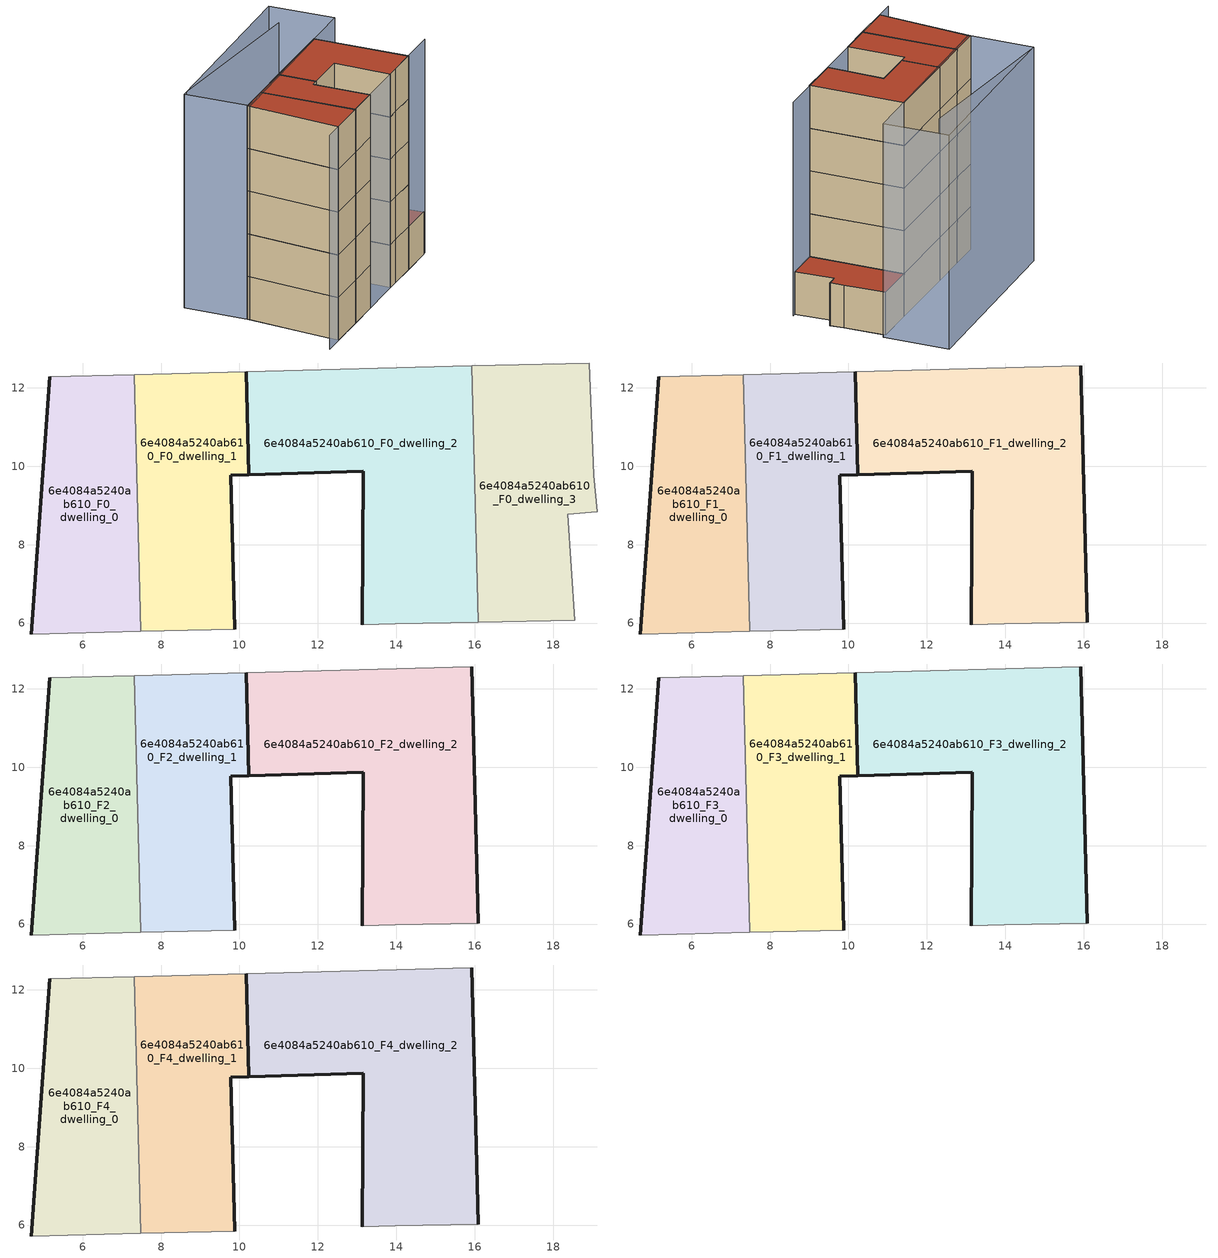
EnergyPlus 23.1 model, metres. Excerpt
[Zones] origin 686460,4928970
6e4084a5240ab610_F0_dwelling_0
 floor ground (EU_floor_Construction): 7.49,5.79 7.32,12.33 5.17,12.28 4.69,5.72 z0
 wall outside (EU_wall_Construction): 4.69,5.72 5.17,12.28 z0:3
 wall adiabatic (EU_wall_Construction): 7.49,5.79 4.69,5.72 / 5.17,12.28 7.32,12.33 z0:3
 wall to 6e4084a5240ab610_F0_dwelling_1 (EU_wall_Construction): 7.32,12.33 7.49,5.79 z0:3
6e4084a5240ab610_F0_dwelling_1
 floor ground (EU_floor_Construction): 9.88,5.84 9.78,9.77 10.24,9.78 10.17,12.41 7.32,12.33 7.49,5.79 z0
 wall outside (EU_wall_Construction): 10.17,12.41 10.24,9.78 9.78,9.77 9.88,5.84 z0:3
 wall adiabatic (EU_wall_Construction): 7.32,12.33 10.17,12.41 / 9.88,5.84 7.49,5.79 z0:3
6e4084a5240ab610_F0_dwelling_2
 floor ground (EU_floor_Construction): 16.09,6.02 15.92,12.55 10.17,12.41 10.24,9.78 13.16,9.87 13.13,5.96 13.98,5.98 z0
 wall outside (EU_wall_Construction): 13.13,5.96 13.16,9.87 10.24,9.78 10.17,12.41 z0:3
 wall adiabatic (EU_wall_Construction): 16.09,6.02 13.98,5.98 13.13,5.96 / 10.17,12.41 15.92,12.55 z0:3
 wall to 6e4084a5240ab610_F0_dwelling_3 (EU_wall_Construction): 15.92,12.55 16.09,6.02 z0:3
6e4084a5240ab610_F0_dwelling_3
 floor ground (EU_floor_Construction): 18.55,6.07 18.37,8.78 19.13,8.84 19.04,9.77 18.92,12.63 15.92,12.55 16.09,6.02 z0
 wall adiabatic (EU_wall_Construction): 15.92,12.55 18.92,12.63 19.04,9.77 19.13,8.84 18.37,8.78 18.55,6.07 16.09,6.02 z0:3
 roof outside (EU_roof_Construction): 18.92,12.63 19.04,9.77 19.13,8.84 18.37,8.78 18.55,6.07 16.09,6.02 15.92,12.55 z3
6e4084a5240ab610_F1_dwelling_0
 floor to 6e4084a5240ab610_F0_dwelling_0 (EU_floor_Construction): 7.49,5.79 7.32,12.33 5.17,12.28 4.69,5.72 z3
 wall outside (EU_wall_Construction): 4.69,5.72 5.17,12.28 z3:6
 wall adiabatic (EU_wall_Construction): 7.49,5.79 4.69,5.72 / 5.17,12.28 7.32,12.33 z3:6
 wall to 6e4084a5240ab610_F1_dwelling_1 (EU_wall_Construction): 7.32,12.33 7.49,5.79 z3:6
6e4084a5240ab610_F1_dwelling_1
 floor to 6e4084a5240ab610_F0_dwelling_1 (EU_floor_Construction): 9.88,5.84 9.78,9.77 10.24,9.78 10.17,12.41 7.32,12.33 7.49,5.79 z3
 wall outside (EU_wall_Construction): 10.17,12.41 10.24,9.78 9.78,9.77 9.88,5.84 z3:6
 wall adiabatic (EU_wall_Construction): 7.32,12.33 10.17,12.41 / 9.88,5.84 7.49,5.79 z3:6
6e4084a5240ab610_F1_dwelling_2
 floor to 6e4084a5240ab610_F0_dwelling_2 (EU_floor_Construction): 16.09,6.02 15.92,12.55 10.17,12.41 10.24,9.78 13.16,9.87 13.13,5.96 13.98,5.98 z3
 wall outside (EU_wall_Construction): 15.92,12.55 16.09,6.02 / 13.13,5.96 13.16,9.87 10.24,9.78 10.17,12.41 z3:6
 wall adiabatic (EU_wall_Construction): 16.09,6.02 13.98,5.98 13.13,5.96 / 10.17,12.41 15.92,12.55 z3:6
6e4084a5240ab610_F2_dwelling_0
 floor to 6e4084a5240ab610_F1_dwelling_0 (EU_floor_Construction): 7.49,5.79 7.32,12.33 5.17,12.28 4.69,5.72 z6
 wall outside (EU_wall_Construction): 4.69,5.72 5.17,12.28 z6:9
 wall adiabatic (EU_wall_Construction): 7.49,5.79 4.69,5.72 / 5.17,12.28 7.32,12.33 z6:9
 wall to 6e4084a5240ab610_F2_dwelling_1 (EU_wall_Construction): 7.32,12.33 7.49,5.79 z6:9
6e4084a5240ab610_F2_dwelling_1
 floor to 6e4084a5240ab610_F1_dwelling_1 (EU_floor_Construction): 9.88,5.84 9.78,9.77 10.24,9.78 10.17,12.41 7.32,12.33 7.49,5.79 z6
 wall outside (EU_wall_Construction): 10.17,12.41 10.24,9.78 9.78,9.77 9.88,5.84 z6:9
 wall adiabatic (EU_wall_Construction): 7.32,12.33 10.17,12.41 / 9.88,5.84 7.49,5.79 z6:9
6e4084a5240ab610_F2_dwelling_2
 floor to 6e4084a5240ab610_F1_dwelling_2 (EU_floor_Construction): 16.09,6.02 15.92,12.55 10.17,12.41 10.24,9.78 13.16,9.87 13.13,5.96 13.98,5.98 z6
 wall outside (EU_wall_Construction): 15.92,12.55 16.09,6.02 / 13.13,5.96 13.16,9.87 10.24,9.78 10.17,12.41 z6:9
 wall adiabatic (EU_wall_Construction): 16.09,6.02 13.98,5.98 13.13,5.96 / 10.17,12.41 15.92,12.55 z6:9
6e4084a5240ab610_F3_dwelling_0
 floor to 6e4084a5240ab610_F2_dwelling_0 (EU_floor_Construction): 7.49,5.79 7.32,12.33 5.17,12.28 4.69,5.72 z9
 wall outside (EU_wall_Construction): 4.69,5.72 5.17,12.28 z9:12
 wall adiabatic (EU_wall_Construction): 7.49,5.79 4.69,5.72 / 5.17,12.28 7.32,12.33 z9:12
 wall to 6e4084a5240ab610_F3_dwelling_1 (EU_wall_Construction): 7.32,12.33 7.49,5.79 z9:12
6e4084a5240ab610_F3_dwelling_1
 floor to 6e4084a5240ab610_F2_dwelling_1 (EU_floor_Construction): 9.88,5.84 9.78,9.77 10.24,9.78 10.17,12.41 7.32,12.33 7.49,5.79 z9
 wall outside (EU_wall_Construction): 10.17,12.41 10.24,9.78 9.78,9.77 9.88,5.84 z9:12
 wall adiabatic (EU_wall_Construction): 7.32,12.33 10.17,12.41 / 9.88,5.84 7.49,5.79 z9:12
6e4084a5240ab610_F3_dwelling_2
 floor to 6e4084a5240ab610_F2_dwelling_2 (EU_floor_Construction): 16.09,6.02 15.92,12.55 10.17,12.41 10.24,9.78 13.16,9.87 13.13,5.96 13.98,5.98 z9
 wall outside (EU_wall_Construction): 15.92,12.55 16.09,6.02 / 13.13,5.96 13.16,9.87 10.24,9.78 10.17,12.41 z9:12
 wall adiabatic (EU_wall_Construction): 16.09,6.02 13.98,5.98 13.13,5.96 / 10.17,12.41 15.92,12.55 z9:12
6e4084a5240ab610_F4_dwelling_0
 floor to 6e4084a5240ab610_F3_dwelling_0 (EU_floor_Construction): 7.49,5.79 7.32,12.33 5.17,12.28 4.69,5.72 z12
 wall outside (EU_wall_Construction): 4.69,5.72 5.17,12.28 z12:15
 wall adiabatic (EU_wall_Construction): 7.49,5.79 4.69,5.72 / 5.17,12.28 7.32,12.33 z12:15
 wall to 6e4084a5240ab610_F4_dwelling_1 (EU_wall_Construction): 7.32,12.33 7.49,5.79 z12:15
 roof outside (EU_roof_Construction): 7.32,12.33 7.49,5.79 4.69,5.72 5.17,12.28 z15
6e4084a5240ab610_F4_dwelling_1
 floor to 6e4084a5240ab610_F3_dwelling_1 (EU_floor_Construction): 9.88,5.84 9.78,9.77 10.24,9.78 10.17,12.41 7.32,12.33 7.49,5.79 z12
 wall outside (EU_wall_Construction): 10.17,12.41 10.24,9.78 9.78,9.77 9.88,5.84 z12:15
 wall adiabatic (EU_wall_Construction): 7.32,12.33 10.17,12.41 / 9.88,5.84 7.49,5.79 z12:15
 roof outside (EU_roof_Construction): 10.17,12.41 10.24,9.78 9.78,9.77 9.88,5.84 7.49,5.79 7.32,12.33 z15
6e4084a5240ab610_F4_dwelling_2
 floor to 6e4084a5240ab610_F3_dwelling_2 (EU_floor_Construction): 16.09,6.02 15.92,12.55 10.17,12.41 10.24,9.78 13.16,9.87 13.13,5.96 13.98,5.98 z12
 wall outside (EU_wall_Construction): 15.92,12.55 16.09,6.02 / 13.13,5.96 13.16,9.87 10.24,9.78 10.17,12.41 z12:15
 wall adiabatic (EU_wall_Construction): 16.09,6.02 13.98,5.98 13.13,5.96 / 10.17,12.41 15.92,12.55 z12:15
 roof outside (EU_roof_Construction): 15.92,12.55 16.09,6.02 13.98,5.98 13.13,5.96 13.16,9.87 10.24,9.78 10.17,12.41 z15
shading: 3.32,5.68 18.79,6.12 / 17.14,15.57 5.39,16.62 / 5,16.61 19.12,17.15 / 19.12,17.15 19.3,12.64 / 19.3,12.64 5.17,12.1 / 5.17,12.1 5,16.61 z0:15
[Building]
EU S2 Campaign: North Axis=0; Terrain=City; Solar Distribution=FullExterior
[Site:Location]
Bologna: Latitude=44.5; Longitude=11.25; Time Zone=1; Elevation=37
[SizingPeriod:WeatherFileDays]
AnnualSizingPeriod: Begin Month=1; Begin Day of Month=1; End Month=12; End Day of Month=31; Day of Week for Start Day=Monday; Use Weather File Daylight Saving Period=No; Use Weather File Rain and Snow Indicators=No
[MATERIAL]
EU_InternalMass_Material: Roughness=MediumRough; Thickness=0.1; Conductivity=1; Density=1800; Specific Heat=900; Thermal Absorptance=0.9; Solar Absorptance=0.7; Visible Absorptance=0.7
[MATERIAL:NOMASS] Roughness=MediumRough; Thermal Absorptance=0.9; Solar Absorptance=0.7; Visible Absorptance=0.7
Name | Thermal Resistance
EU_wall_NoMass | 0.905828
EU_roof_NoMass | 0.37593
EU_floor_NoMass | 0.67114
[CONSTRUCTION]
EU_wall_Construction: EU_wall_NoMass
EU_roof_Construction: EU_roof_NoMass
EU_floor_Construction: EU_floor_NoMass
EU_InternalMass_Construction: EU_InternalMass_Material
[ZONE] Type=1; Multiplier=1; Ceiling Height=autocalculate; Floor Area=autocalculate; Part of Total Floor Area=Yes
Name | Volume
6e4084a5240ab610_F0_dwelling_0 | 48.6782
6e4084a5240ab610_F1_dwelling_0; 6e4084a5240ab610_F2_dwelling_0; 6e4084a5240ab610_F3_dwelling_0; 6e4084a5240ab610_F4_dwelling_0 | 48.679
6e4084a5240ab610_F0_dwelling_1 | 50.6199
6e4084a5240ab610_F1_dwelling_1; 6e4084a5240ab610_F2_dwelling_1; 6e4084a5240ab610_F3_dwelling_1; 6e4084a5240ab610_F4_dwelling_1 | 50.6191
6e4084a5240ab610_F0_dwelling_2 | 79.1558
6e4084a5240ab610_F1_dwelling_2; 6e4084a5240ab610_F2_dwelling_2; 6e4084a5240ab610_F3_dwelling_2; 6e4084a5240ab610_F4_dwelling_2 | 79.1565
6e4084a5240ab610_F0_dwelling_3 | 54.3896
[INTERNALMASS] Construction=EU_InternalMass_Construction
Name | Zone or ZoneList | Surface Area
6e4084a5240ab610_F0_dwelling_0_EU_InternalMass | 6e4084a5240ab610_F0_dwelling_0 | 16.2262
6e4084a5240ab610_F0_dwelling_1_EU_InternalMass | 6e4084a5240ab610_F0_dwelling_1 | 16.873
6e4084a5240ab610_F0_dwelling_2_EU_InternalMass | 6e4084a5240ab610_F0_dwelling_2 | 26.3857
6e4084a5240ab610_F0_dwelling_3_EU_InternalMass | 6e4084a5240ab610_F0_dwelling_3 | 18.1298
6e4084a5240ab610_F1_dwelling_0_EU_InternalMass | 6e4084a5240ab610_F1_dwelling_0 | 16.1365
6e4084a5240ab610_F1_dwelling_1_EU_InternalMass | 6e4084a5240ab610_F1_dwelling_1 | 42.4787
6e4084a5240ab610_F1_dwelling_2_EU_InternalMass | 6e4084a5240ab610_F1_dwelling_2 | 18.9953
6e4084a5240ab610_F2_dwelling_0_EU_InternalMass | 6e4084a5240ab610_F2_dwelling_0 | 16.1365
6e4084a5240ab610_F2_dwelling_1_EU_InternalMass | 6e4084a5240ab610_F2_dwelling_1 | 42.4787
6e4084a5240ab610_F2_dwelling_2_EU_InternalMass | 6e4084a5240ab610_F2_dwelling_2 | 18.9953
6e4084a5240ab610_F3_dwelling_0_EU_InternalMass | 6e4084a5240ab610_F3_dwelling_0 | 16.1365
6e4084a5240ab610_F3_dwelling_1_EU_InternalMass | 6e4084a5240ab610_F3_dwelling_1 | 42.4787
6e4084a5240ab610_F3_dwelling_2_EU_InternalMass | 6e4084a5240ab610_F3_dwelling_2 | 18.9953
6e4084a5240ab610_F4_dwelling_0_EU_InternalMass | 6e4084a5240ab610_F4_dwelling_0 | 16.1365
6e4084a5240ab610_F4_dwelling_1_EU_InternalMass | 6e4084a5240ab610_F4_dwelling_1 | 42.4787
6e4084a5240ab610_F4_dwelling_2_EU_InternalMass | 6e4084a5240ab610_F4_dwelling_2 | 18.9953
[OTHEREQUIPMENT] Fuel Type=Electricity; Design Level Calculation Method=Watts/Area; Power per Zone Floor Area=1; Fraction Latent=0; Fraction Radiant=0; Fraction Lost=0; Carbon Dioxide Generation Rate=0; EndUse Subcategory=EU_Step8_InternalGains
Name | Zone or ZoneList or Space or SpaceList | Schedule
EU_Step8_InternalGain_6e4084a5240ab610_F0_dwelling_0_f000 | 6e4084a5240ab610_F0_dwelling_0 | EU_Step8_GainSchedule_6e4084a5240ab610_F0_dwelling_0_f000
EU_Step8_InternalGain_6e4084a5240ab610_F0_dwelling_1_f000 | 6e4084a5240ab610_F0_dwelling_1 | EU_Step8_GainSchedule_6e4084a5240ab610_F0_dwelling_1_f000
EU_Step8_InternalGain_6e4084a5240ab610_F0_dwelling_2_f000 | 6e4084a5240ab610_F0_dwelling_2 | EU_Step8_GainSchedule_6e4084a5240ab610_F0_dwelling_2_f000
EU_Step8_InternalGain_6e4084a5240ab610_F0_dwelling_3_f000 | 6e4084a5240ab610_F0_dwelling_3 | EU_Step8_GainSchedule_6e4084a5240ab610_F0_dwelling_3_f000
EU_Step8_InternalGain_6e4084a5240ab610_F1_dwelling_0_f000 | 6e4084a5240ab610_F1_dwelling_0 | EU_Step8_GainSchedule_6e4084a5240ab610_F1_dwelling_0_f000
EU_Step8_InternalGain_6e4084a5240ab610_F1_dwelling_1_f000 | 6e4084a5240ab610_F1_dwelling_1 | EU_Step8_GainSchedule_6e4084a5240ab610_F1_dwelling_1_f000
EU_Step8_InternalGain_6e4084a5240ab610_F1_dwelling_2_f000 | 6e4084a5240ab610_F1_dwelling_2 | EU_Step8_GainSchedule_6e4084a5240ab610_F1_dwelling_2_f000
EU_Step8_InternalGain_6e4084a5240ab610_F2_dwelling_0_f000 | 6e4084a5240ab610_F2_dwelling_0 | EU_Step8_GainSchedule_6e4084a5240ab610_F2_dwelling_0_f000
EU_Step8_InternalGain_6e4084a5240ab610_F2_dwelling_1_f000 | 6e4084a5240ab610_F2_dwelling_1 | EU_Step8_GainSchedule_6e4084a5240ab610_F2_dwelling_1_f000
EU_Step8_InternalGain_6e4084a5240ab610_F2_dwelling_2_f000 | 6e4084a5240ab610_F2_dwelling_2 | EU_Step8_GainSchedule_6e4084a5240ab610_F2_dwelling_2_f000
EU_Step8_InternalGain_6e4084a5240ab610_F3_dwelling_0_f000 | 6e4084a5240ab610_F3_dwelling_0 | EU_Step8_GainSchedule_6e4084a5240ab610_F3_dwelling_0_f000
EU_Step8_InternalGain_6e4084a5240ab610_F3_dwelling_1_f000 | 6e4084a5240ab610_F3_dwelling_1 | EU_Step8_GainSchedule_6e4084a5240ab610_F3_dwelling_1_f000
EU_Step8_InternalGain_6e4084a5240ab610_F3_dwelling_2_f000 | 6e4084a5240ab610_F3_dwelling_2 | EU_Step8_GainSchedule_6e4084a5240ab610_F3_dwelling_2_f000
EU_Step8_InternalGain_6e4084a5240ab610_F4_dwelling_0_f000 | 6e4084a5240ab610_F4_dwelling_0 | EU_Step8_GainSchedule_6e4084a5240ab610_F4_dwelling_0_f000
EU_Step8_InternalGain_6e4084a5240ab610_F4_dwelling_1_f000 | 6e4084a5240ab610_F4_dwelling_1 | EU_Step8_GainSchedule_6e4084a5240ab610_F4_dwelling_1_f000
EU_Step8_InternalGain_6e4084a5240ab610_F4_dwelling_2_f000 | 6e4084a5240ab610_F4_dwelling_2 | EU_Step8_GainSchedule_6e4084a5240ab610_F4_dwelling_2_f000
[ZONEVENTILATION:DESIGNFLOWRATE] Schedule=EU_AlwaysOn; Design Flow Rate Calculation Method=AirChanges/Hour; Air Changes per Hour=0.73129; Ventilation Type=Natural; Fan Pressure Rise=0; Fan Total Efficiency=1; Constant Term Coefficient=1; Temperature Term Coefficient=0; Velocity Term Coefficient=0; Velocity Squared Term Coefficient=0; Minimum Indoor Temperature=-100; Maximum Indoor Temperature=100; Delta Temperature=-100; Minimum Outdoor Temperature=-100; Maximum Outdoor Temperature=100; Maximum Wind Speed=40
Name | Zone or ZoneList or Space or SpaceList
EU_ConstantAir_6e4084a5240ab610_F0_dwelling_0 | 6e4084a5240ab610_F0_dwelling_0
EU_ConstantAir_6e4084a5240ab610_F0_dwelling_1 | 6e4084a5240ab610_F0_dwelling_1
EU_ConstantAir_6e4084a5240ab610_F0_dwelling_2 | 6e4084a5240ab610_F0_dwelling_2
EU_ConstantAir_6e4084a5240ab610_F0_dwelling_3 | 6e4084a5240ab610_F0_dwelling_3
EU_ConstantAir_6e4084a5240ab610_F1_dwelling_0 | 6e4084a5240ab610_F1_dwelling_0
EU_ConstantAir_6e4084a5240ab610_F1_dwelling_1 | 6e4084a5240ab610_F1_dwelling_1
EU_ConstantAir_6e4084a5240ab610_F1_dwelling_2 | 6e4084a5240ab610_F1_dwelling_2
EU_ConstantAir_6e4084a5240ab610_F2_dwelling_0 | 6e4084a5240ab610_F2_dwelling_0
EU_ConstantAir_6e4084a5240ab610_F2_dwelling_1 | 6e4084a5240ab610_F2_dwelling_1
EU_ConstantAir_6e4084a5240ab610_F2_dwelling_2 | 6e4084a5240ab610_F2_dwelling_2
EU_ConstantAir_6e4084a5240ab610_F3_dwelling_0 | 6e4084a5240ab610_F3_dwelling_0
EU_ConstantAir_6e4084a5240ab610_F3_dwelling_1 | 6e4084a5240ab610_F3_dwelling_1
EU_ConstantAir_6e4084a5240ab610_F3_dwelling_2 | 6e4084a5240ab610_F3_dwelling_2
EU_ConstantAir_6e4084a5240ab610_F4_dwelling_0 | 6e4084a5240ab610_F4_dwelling_0
EU_ConstantAir_6e4084a5240ab610_F4_dwelling_1 | 6e4084a5240ab610_F4_dwelling_1
EU_ConstantAir_6e4084a5240ab610_F4_dwelling_2 | 6e4084a5240ab610_F4_dwelling_2
[HVACTEMPLATE:THERMOSTAT] Constant Heating Setpoint=20; Constant Cooling Setpoint=50
EU_HeatOnly_6e4084a5240ab610_F0_dwelling_0; EU_HeatOnly_6e4084a5240ab610_F0_dwelling_1; EU_HeatOnly_6e4084a5240ab610_F0_dwelling_2; EU_HeatOnly_6e4084a5240ab610_F0_dwelling_3; EU_HeatOnly_6e4084a5240ab610_F1_dwelling_0; EU_HeatOnly_6e4084a5240ab610_F1_dwelling_1; EU_HeatOnly_6e4084a5240ab610_F1_dwelling_2; EU_HeatOnly_6e4084a5240ab610_F2_dwelling_0; EU_HeatOnly_6e4084a5240ab610_F2_dwelling_1; EU_HeatOnly_6e4084a5240ab610_F2_dwelling_2; EU_HeatOnly_6e4084a5240ab610_F3_dwelling_0; EU_HeatOnly_6e4084a5240ab610_F3_dwelling_1; EU_HeatOnly_6e4084a5240ab610_F3_dwelling_2; EU_HeatOnly_6e4084a5240ab610_F4_dwelling_0; EU_HeatOnly_6e4084a5240ab610_F4_dwelling_1; EU_HeatOnly_6e4084a5240ab610_F4_dwelling_2
[HVACTEMPLATE:ZONE:IDEALLOADSAIRSYSTEM] System Availability Schedule=EU_AlwaysOn; Maximum Heating Supply Air Temperature=50; Minimum Cooling Supply Air Temperature=13; Maximum Heating Supply Air Humidity Ratio=0.0156; Minimum Cooling Supply Air Humidity Ratio=0.0077; Heating Limit=NoLimit; Cooling Limit=NoLimit; Heating Availability Schedule=EU_AlwaysOn; Cooling Availability Schedule=EU_CoolingOff; Dehumidification Control Type=ConstantSensibleHeatRatio; Cooling Sensible Heat Ratio=0.7; Dehumidification Setpoint=60; Humidification Control Type=None; Humidification Setpoint=30; Outdoor Air Method=None; Outdoor Air Flow Rate per Person=0.00944; Outdoor Air Flow Rate per Zone Floor Area=0; Outdoor Air Flow Rate per Zone=0; Demand Controlled Ventilation Type=None; Outdoor Air Economizer Type=NoEconomizer; Heat Recovery Type=None; Sensible Heat Recovery Effectiveness=0.7; Latent Heat Recovery Effectiveness=0.65
Name | Template Thermostat
6e4084a5240ab610_F0_dwelling_0 | EU_HeatOnly_6e4084a5240ab610_F0_dwelling_0
6e4084a5240ab610_F0_dwelling_1 | EU_HeatOnly_6e4084a5240ab610_F0_dwelling_1
6e4084a5240ab610_F0_dwelling_2 | EU_HeatOnly_6e4084a5240ab610_F0_dwelling_2
6e4084a5240ab610_F0_dwelling_3 | EU_HeatOnly_6e4084a5240ab610_F0_dwelling_3
6e4084a5240ab610_F1_dwelling_0 | EU_HeatOnly_6e4084a5240ab610_F1_dwelling_0
6e4084a5240ab610_F1_dwelling_1 | EU_HeatOnly_6e4084a5240ab610_F1_dwelling_1
6e4084a5240ab610_F1_dwelling_2 | EU_HeatOnly_6e4084a5240ab610_F1_dwelling_2
6e4084a5240ab610_F2_dwelling_0 | EU_HeatOnly_6e4084a5240ab610_F2_dwelling_0
6e4084a5240ab610_F2_dwelling_1 | EU_HeatOnly_6e4084a5240ab610_F2_dwelling_1
6e4084a5240ab610_F2_dwelling_2 | EU_HeatOnly_6e4084a5240ab610_F2_dwelling_2
6e4084a5240ab610_F3_dwelling_0 | EU_HeatOnly_6e4084a5240ab610_F3_dwelling_0
6e4084a5240ab610_F3_dwelling_1 | EU_HeatOnly_6e4084a5240ab610_F3_dwelling_1
6e4084a5240ab610_F3_dwelling_2 | EU_HeatOnly_6e4084a5240ab610_F3_dwelling_2
6e4084a5240ab610_F4_dwelling_0 | EU_HeatOnly_6e4084a5240ab610_F4_dwelling_0
6e4084a5240ab610_F4_dwelling_1 | EU_HeatOnly_6e4084a5240ab610_F4_dwelling_1
6e4084a5240ab610_F4_dwelling_2 | EU_HeatOnly_6e4084a5240ab610_F4_dwelling_2
[SIZING:ZONE] Zone Cooling Design Supply Air Temperature Input Method=SupplyAirTemperature; Zone Cooling Design Supply Air Temperature=13; Zone Heating Design Supply Air Temperature Input Method=SupplyAirTemperature; Zone Heating Design Supply Air Temperature=50; Zone Cooling Design Supply Air Humidity Ratio=0.008; Zone Heating Design Supply Air Humidity Ratio=0.008; Cooling Design Air Flow Method=DesignDay; Cooling Design Air Flow Rate=0; Cooling Minimum Air Flow per Zone Floor Area=0.000762; Cooling Minimum Air Flow=0; Cooling Minimum Air Flow Fraction=0.2; Heating Design Air Flow Method=DesignDay; Heating Design Air Flow Rate=0; Heating Maximum Air Flow per Zone Floor Area=0.002032; Heating Maximum Air Flow=0.141576; Heating Maximum Air Flow Fraction=0.3; Account for Dedicated Outdoor Air System=No; Dedicated Outdoor Air System Control Strategy=NeutralSupplyAir; Dedicated Outdoor Air Low Setpoint Temperature for Design=autosize; Dedicated Outdoor Air High Setpoint Temperature for Design=autosize; Zone Load Sizing Method=Sensible Load Only No Latent Load; Zone Latent Cooling Design Supply Air Humidity Ratio Input Method=HumidityRatioDifference; Zone Cooling Design Supply Air Humidity Ratio Difference=0.005; Zone Latent Heating Design Supply Air Humidity Ratio Input Method=HumidityRatioDifference; Zone Humidification Design Supply Air Humidity Ratio Difference=0.005
6e4084a5240ab610_F0_dwelling_0; 6e4084a5240ab610_F0_dwelling_1; 6e4084a5240ab610_F0_dwelling_2; 6e4084a5240ab610_F0_dwelling_3; 6e4084a5240ab610_F1_dwelling_0; 6e4084a5240ab610_F1_dwelling_1; 6e4084a5240ab610_F1_dwelling_2; 6e4084a5240ab610_F2_dwelling_0; 6e4084a5240ab610_F2_dwelling_1; 6e4084a5240ab610_F2_dwelling_2; 6e4084a5240ab610_F3_dwelling_0; 6e4084a5240ab610_F3_dwelling_1; 6e4084a5240ab610_F3_dwelling_2; 6e4084a5240ab610_F4_dwelling_0; 6e4084a5240ab610_F4_dwelling_1; 6e4084a5240ab610_F4_dwelling_2
[SCHEDULE:CONSTANT]
Name | Hourly Value
EU_AlwaysOn | 1
EU_CoolingOff | 0
[SCHEDULE:FILE] Column Number=1; Rows to Skip at Top=0; Number of Hours of Data=8760; Column Separator=Comma; Interpolate to Timestep=No; Minutes per Item=60; Adjust Schedule for Daylight Savings=Yes
Name | File
EU_Step8_GainSchedule_6e4084a5240ab610_F0_dwelling_0_f000 | ../../schedules/6e4084a5240ab610/6e4084a5240ab610_F0_dwelling_0_f000_gain.csv
EU_Step8_GainSchedule_6e4084a5240ab610_F0_dwelling_1_f000 | ../../schedules/6e4084a5240ab610/6e4084a5240ab610_F0_dwelling_1_f000_gain.csv
EU_Step8_GainSchedule_6e4084a5240ab610_F0_dwelling_2_f000 | ../../schedules/6e4084a5240ab610/6e4084a5240ab610_F0_dwelling_2_f000_gain.csv
EU_Step8_GainSchedule_6e4084a5240ab610_F0_dwelling_3_f000 | ../../schedules/6e4084a5240ab610/6e4084a5240ab610_F0_dwelling_3_f000_gain.csv
EU_Step8_GainSchedule_6e4084a5240ab610_F1_dwelling_0_f000 | ../../schedules/6e4084a5240ab610/6e4084a5240ab610_F1_dwelling_0_f000_gain.csv
EU_Step8_GainSchedule_6e4084a5240ab610_F1_dwelling_1_f000 | ../../schedules/6e4084a5240ab610/6e4084a5240ab610_F1_dwelling_1_f000_gain.csv
EU_Step8_GainSchedule_6e4084a5240ab610_F1_dwelling_2_f000 | ../../schedules/6e4084a5240ab610/6e4084a5240ab610_F1_dwelling_2_f000_gain.csv
EU_Step8_GainSchedule_6e4084a5240ab610_F2_dwelling_0_f000 | ../../schedules/6e4084a5240ab610/6e4084a5240ab610_F2_dwelling_0_f000_gain.csv
EU_Step8_GainSchedule_6e4084a5240ab610_F2_dwelling_1_f000 | ../../schedules/6e4084a5240ab610/6e4084a5240ab610_F2_dwelling_1_f000_gain.csv
EU_Step8_GainSchedule_6e4084a5240ab610_F2_dwelling_2_f000 | ../../schedules/6e4084a5240ab610/6e4084a5240ab610_F2_dwelling_2_f000_gain.csv
EU_Step8_GainSchedule_6e4084a5240ab610_F3_dwelling_0_f000 | ../../schedules/6e4084a5240ab610/6e4084a5240ab610_F3_dwelling_0_f000_gain.csv
EU_Step8_GainSchedule_6e4084a5240ab610_F3_dwelling_1_f000 | ../../schedules/6e4084a5240ab610/6e4084a5240ab610_F3_dwelling_1_f000_gain.csv
EU_Step8_GainSchedule_6e4084a5240ab610_F3_dwelling_2_f000 | ../../schedules/6e4084a5240ab610/6e4084a5240ab610_F3_dwelling_2_f000_gain.csv
EU_Step8_GainSchedule_6e4084a5240ab610_F4_dwelling_0_f000 | ../../schedules/6e4084a5240ab610/6e4084a5240ab610_F4_dwelling_0_f000_gain.csv
EU_Step8_GainSchedule_6e4084a5240ab610_F4_dwelling_1_f000 | ../../schedules/6e4084a5240ab610/6e4084a5240ab610_F4_dwelling_1_f000_gain.csv
EU_Step8_GainSchedule_6e4084a5240ab610_F4_dwelling_2_f000 | ../../schedules/6e4084a5240ab610/6e4084a5240ab610_F4_dwelling_2_f000_gain.csv
